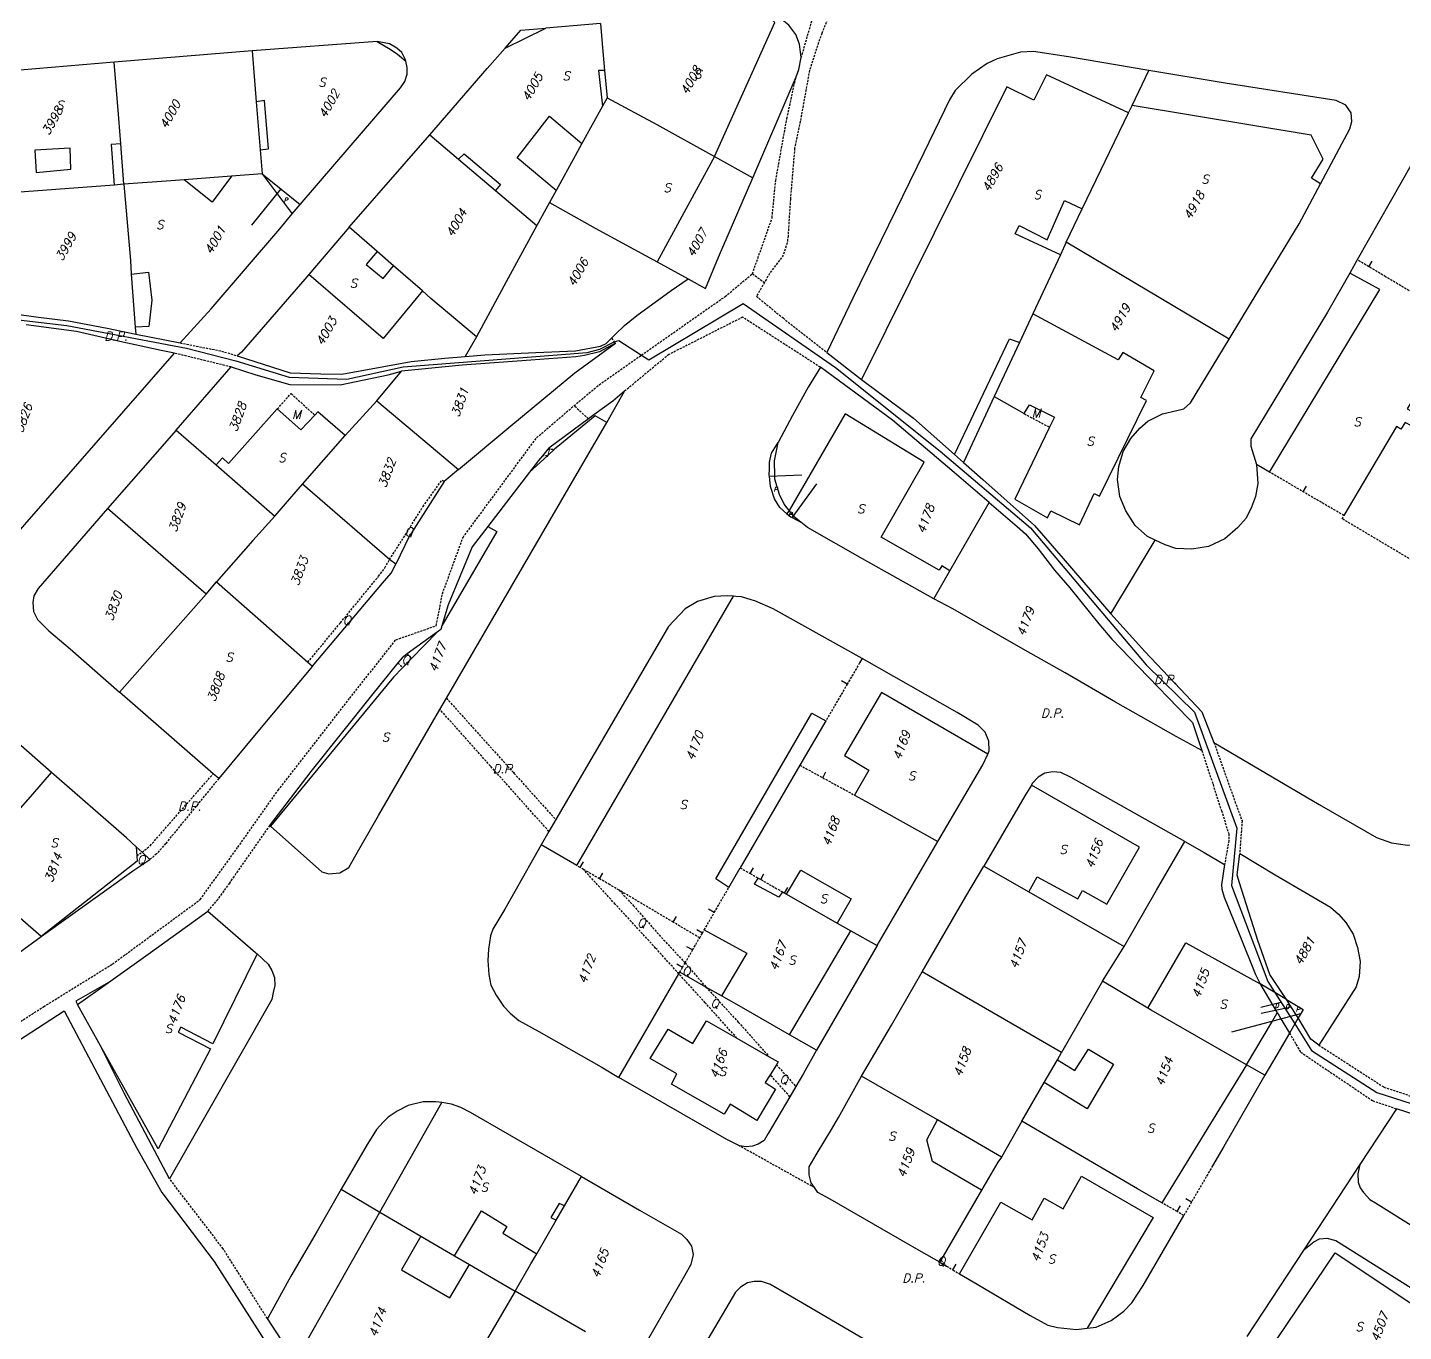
# Model space of a CAD drawing. Extents: x -334462 to -332769, y -29481 to -26664.
# Drawn here: x -333769.2 to -333611.1, y -29096.4 to -28946.4 of the extents above; entities that cross this region are included whole.
import ezdxf
from ezdxf.enums import TextEntityAlignment as Align

# ---------------------------------------------------------------- set-up
doc = ezdxf.new("R2010")
doc.units = 0
doc.header["$MEASUREMENT"] = 0
doc.linetypes.add('HIDDEN', pattern=[0.375, 0.25, -0.125])
for name, color, linetype in [('17', 7, 'CONTINUOUS'), ('18', 7, 'CONTINUOUS'), ('DP$DIVIDING$LINE', 7, 'CONTINUOUS'), ('EASEMENT$BOUNDA$', 7, 'CONTINUOUS'), ('ENC$$ST$$A$$TEXT', 7, 'CONTINUOUS'), ('ENCRO$$AREA$TEXT', 7, 'CONTINUOUS'), ('ENCROACHED$WALL', 7, 'CONTINUOUS'), ('MAP$SHEET$BOUND$', 7, 'CONTINUOUS'), ('PARCEL$BOUNDARY', 7, 'CONTINUOUS'), ('PARCEL$NUMBER', 7, 'CONTINUOUS'), ('STRUC$$FOOTPRINT', 7, 'CONTINUOUS')]:
    doc.layers.add(name, color=color, linetype=linetype)
doc.styles.add('ITALICT', font='ITALICT', dxfattribs={"height": 0.2})

msp = doc.modelspace()

# ---------------------------------------------------------------- linework, layer by layer
at = {"layer": '17', "color": 1, "linetype": 'Continuous'}
msp.add_line((-333677.79, -29032.69), (-333677.43, -29032.03), dxfattribs=at)
at = {"layer": '18', "color": 1, "linetype": 'Continuous'}
for p, q in [((-333615.04, -28973.93), (-333614.66, -28973.29)), ((-333686.12, -29043.71), (-333685.75, -29043.06)), ((-333684.91, -29044.4), (-333684.54, -29043.75)), ((-333682.18, -29045.96), (-333681.81, -29045.3)), ((-333692.74, -29052.5), (-333693.39, -29052.13)), ((-333693.9, -29054.51), (-333694.55, -29054.14)), ((-333637.07, -29082.58), (-333636.69, -29081.93)), ((-333635.42, -29081.5), (-333636.07, -29081.13)), ((-333662.83, -29089.29), (-333662.45, -29088.64))]:
    msp.add_line(p, q, dxfattribs=at)
at = {"layer": '18', "color": 2, "linetype": 'Continuous'}
for p, q in [((-333622.59, -28999.81), (-333622.21, -28999.16)), ((-333674.97, -29021.92), (-333675.62, -29021.54)), ((-333705.68, -29043.01), (-333705.3, -29042.36)), ((-333703.43, -29044.32), (-333703.05, -29043.67)), ((-333694.97, -29049.3), (-333694.59, -29048.66)), ((-333690.25, -29048.19), (-333690.9, -29047.82)), ((-333691.61, -29050.55), (-333692.26, -29050.17))]:
    msp.add_line(p, q, dxfattribs=at)
at = {"layer": 'DP$DIVIDING$LINE', "color": 2, "linetype": 'HIDDEN'}
for p, q in [((-333685.88, -28974.74), (-333684.49, -28975.75)), ((-333702.08, -28982.16), (-333701.76, -28982.57)), ((-333701.76, -28982.57), (-333701.62, -28982.73)), ((-333745.78, -28985.46), (-333752.28, -28983.88)), ((-333704.71, -28991.43), (-333706.39, -28989.92)), ((-333721.03, -29023.55), (-333708.47, -29037.51))]:
    msp.add_line(p, q, dxfattribs=at)
at = {"layer": 'DP$DIVIDING$LINE', "color": 30, "linetype": 'HIDDEN'}
msp.add_line((-333678.74, -29079.82), (-333687.35, -29075.03), dxfattribs=at)
at = {"layer": 'DP$DIVIDING$LINE', "color": 2, "linetype": 'HIDDEN'}
for points in [[(-333671.67, -28932.84), (-333672.55, -28936.17), (-333676.66, -28944.13), (-333677.91, -28947.1), (-333679.31, -28951.35), (-333680.37, -28957.21), (-333681.02, -28960.31), (-333681.51, -28966.19), (-333681.78, -28970.4), (-333681.87, -28971.19), (-333682.32, -28972.6), (-333683.9, -28974.71), (-333684.49, -28975.75)], [(-333680.26, -28949.88), (-333679.1, -28945.89), (-333678.05, -28939.95), (-333678.76, -28936.22)], [(-333685.88, -28974.74), (-333684.13, -28969.83), (-333683.61, -28968.3), (-333683.19, -28964.02), (-333681.91, -28956.89), (-333680.86, -28952.09)], [(-333698.63, -28984.1), (-333689.02, -28977.37), (-333685.88, -28974.74)], [(-333684.49, -28975.75), (-333685.41, -28977.33), (-333682.35, -28979.83), (-333677.32, -28983.8)], [(-333678.06, -28985.5), (-333687, -28979.74), (-333695.47, -28984.03), (-333700.56, -28988.25)], [(-333751.63, -28982.7), (-333746.89, -28983.63), (-333745.09, -28984.19)], [(-333706.39, -28989.92), (-333703.49, -28987.51), (-333698.74, -28984.18), (-333698.63, -28984.1)], [(-333858.1, -29138.85), (-333850.14, -29132.88), (-333842.95, -29121.5), (-333839.68, -29116.38), (-333831.86, -29106.17), (-333822.81, -29098.81), (-333808.76, -29087.61), (-333798.03, -29081.15), (-333787.67, -29072.52), (-333783.33, -29069.29), (-333774.4, -29063.54), (-333767.31, -29059.01), (-333759.41, -29054.11), (-333749.33, -29046.7), (-333745, -29040.67), (-333740.39, -29034.14), (-333732.14, -29023.55), (-333726.84, -29016.83), (-333722.21, -29015.21), (-333721.49, -29011.53), (-333719.13, -29005.06), (-333710.67, -28993.6), (-333706.39, -28989.92)], [(-333709.26, -29038.86), (-333715.98, -29031.35), (-333721.78, -29024.84)], [(-333634.24, -29029.55), (-333632.94, -29033.45), (-333631.98, -29036.46), (-333631.13, -29039.12), (-333631.12, -29039.93), (-333631.61, -29042.68)], [(-333632.83, -29028.63), (-333630.68, -29034.7), (-333629.6, -29037.65), (-333629.87, -29041.4)], [(-333756.01, -29041.25), (-333755.09, -29040.52), (-333747.83, -29032.23)], [(-333747.2, -29032.78), (-333753.3, -29040.26), (-333754.34, -29041.45), (-333755.11, -29042.08)], [(-333741.35, -29038.18), (-333745.98, -29044.8), (-333747.32, -29046.68), (-333748.47, -29048.02)], [(-333624.16, -29062.05), (-333622.88, -29064.24), (-333614.6, -29069.82), (-333611.84, -29070.77)], [(-333620.78, -29063.43), (-333613.31, -29068.26), (-333610.17, -29069.31)], [(-333741.61, -29094.88), (-333746.68, -29086.87), (-333752.85, -29078.81)]]:
    msp.add_lwpolyline(points, dxfattribs=at)
at = {"layer": 'EASEMENT$BOUNDA$', "color": 3, "linetype": 'HIDDEN'}
for p, q in [((-333654.65, -28990.83), (-333651.72, -28992.39)), ((-333709.38, -28994.93), (-333708.57, -28994.89)), ((-333709.41, -28995.67), (-333709.99, -28995.67)), ((-333725.54, -29018.46), (-333725.03, -29018.99)), ((-333726.61, -29019.48), (-333726.08, -29020.06)), ((-333756.61, -29041.68), (-333756.01, -29041.25)), ((-333693.6, -29053.99), (-333691.21, -29056.76)), ((-333683.11, -29065.69), (-333680.87, -29068.2)), ((-333681.56, -29069.37), (-333683.83, -29066.85)), ((-333664.21, -29088.15), (-333663.56, -29088.86))]:
    msp.add_line(p, q, dxfattribs=at)
for points in [[(-333740.47, -28990.29), (-333738.89, -28988.52), (-333736.16, -28990.99)], [(-333727.59, -29007.61), (-333726.16, -29005.42), (-333723.72, -29001.5), (-333721.54, -28998.46), (-333721.28, -28998.64)], [(-333736.96, -29019.42), (-333733.21, -29014.87), (-333728.83, -29009.53), (-333728.1, -29008.56), (-333727.59, -29007.61)], [(-333694.32, -29055.25), (-333696.99, -29052.28), (-333701.64, -29047.22), (-333705.27, -29043.25)], [(-333701.19, -29045.63), (-333699.56, -29047.38), (-333696.59, -29050.77), (-333693.6, -29053.99)], [(-333687.66, -29062.63), (-333691.29, -29058.57), (-333694.32, -29055.25)], [(-333691.21, -29056.76), (-333687.5, -29060.78), (-333683.94, -29064.77)]]:
    msp.add_lwpolyline(points, dxfattribs=at)
at = {"layer": 'ENC$$ST$$A$$TEXT', "color": 1, "linetype": 'Continuous'}
for p, q in [((-333740.07, -28964.99), (-333743.44, -28969.14)), ((-333681.32, -29002.79), (-333678.48, -28998.9)), ((-333625.15, -29058.54), (-333627.45, -29059.13)), ((-333630.79, -29061.92), (-333622.85, -29059.81)), ((-333623.94, -29059.07), (-333627.4, -29059.79))]:
    msp.add_line(p, q, dxfattribs=at)
at = {"layer": 'ENCRO$$AREA$TEXT', "color": 5, "linetype": 'Continuous'}
msp.add_line((-333683.93, -28998.02), (-333680.19, -28997.86), dxfattribs=at)
at = {"layer": 'ENCROACHED$WALL', "color": 5, "linetype": 'Continuous'}
msp.add_lwpolyline([(-333681.92, -29002.35), (-333682.71, -29001.62), (-333683.33, -29000.62), (-333683.81, -28999.2), (-333683.92, -28998.02), (-333683.93, -28997.95), (-333683.91, -28997.15), (-333683.9, -28996.42), (-333683.66, -28995.39), (-333682.92, -28994.16)], dxfattribs=at)
at = {"layer": 'MAP$SHEET$BOUND$', "color": 6, "linetype": 'Continuous'}
msp.add_line((-333625.85, -29057.38), (-333623.55, -29061), dxfattribs=at)
for points in [[(-333825.79, -28965.81), (-333814.65, -28973.98), (-333811.59, -28974.73), (-333808.79, -28975.22), (-333792.46, -28976.42), (-333782.09, -28977.99), (-333774.82, -28979.51), (-333764.67, -28980.71), (-333750.91, -28983.3), (-333745.25, -28984.74), (-333739.09, -28986.65), (-333732.47, -28986.88), (-333726, -28985.46), (-333704.86, -28983.81), (-333703.4, -28983.42), (-333701.76, -28982.57)], [(-333698.63, -28984.1), (-333697.77, -28984.66), (-333686.94, -28978.16), (-333676.34, -28985.54), (-333664.28, -28995.14), (-333653.93, -29003.94), (-333640.64, -29019.71), (-333635.05, -29025.15), (-333630.19, -29038.48), (-333630.82, -29045.1), (-333626.64, -29056.14), (-333625.85, -29057.38)], [(-333701.76, -28982.57), (-333701.24, -28982.4), (-333698.63, -28984.1)], [(-333623.55, -29061), (-333621.61, -29064.05), (-333614.1, -29068.88), (-333605.04, -29071.81), (-333581.09, -29077.12), (-333575.1, -29077.6)]]:
    msp.add_lwpolyline(points, dxfattribs=at)
at = {"layer": 'PARCEL$BOUNDARY', "color": 7, "linetype": 'Continuous'}
for p, q in [((-333703.32, -28945.98), (-333709.6, -28946.51)), ((-333743.34, -28949.11), (-333759.22, -28950.42)), ((-333729.01, -28948.03), (-333743.34, -28949.11)), ((-333743.34, -28949.11), (-333742.9, -28954.99)), ((-333759.22, -28950.42), (-333771.82, -28951.47)), ((-333702.86, -28951.38), (-333702.57, -28954.52)), ((-333642.24, -28955.39), (-333640.3, -28951.36)), ((-333742.9, -28954.99), (-333742.45, -28960.51)), ((-333703.09, -28955.46), (-333705.48, -28959.77)), ((-333702.57, -28954.52), (-333703.09, -28955.46)), ((-333642.66, -28956.26), (-333642.24, -28955.39)), ((-333647.96, -28967.29), (-333642.66, -28956.26)), ((-333732.21, -28969.37), (-333722.96, -28958.76)), ((-333722.96, -28958.76), (-333719.65, -28961.58)), ((-333758.09, -28964.46), (-333758.47, -28959.82)), ((-333742.45, -28960.51), (-333742.22, -28963.25)), ((-333690.22, -28961.28), (-333685.83, -28963.72)), ((-333745.74, -28963.52), (-333751.17, -28963.93)), ((-333742.22, -28963.25), (-333745.74, -28963.52)), ((-333742.22, -28963.25), (-333738.75, -28967.86)), ((-333759.23, -28964.54), (-333774.27, -28965.68)), ((-333758.09, -28964.46), (-333759.23, -28964.54)), ((-333715.4, -28965.18), (-333710.66, -28969.2)), ((-333708.43, -28965.16), (-333709.19, -28966.56)), ((-333738.75, -28967.86), (-333737.84, -28966.8)), ((-333709.19, -28966.56), (-333710.66, -28969.2)), ((-333649.8, -28971.13), (-333647.96, -28967.29)), ((-333732.21, -28969.37), (-333736.84, -28974.83)), ((-333649.8, -28971.13), (-333650.47, -28972.57)), ((-333631.1, -28982.27), (-333649.8, -28971.13)), ((-333727.11, -28973.83), (-333729.01, -28972.18)), ((-333650.47, -28972.57), (-333653.65, -28979.35)), ((-333616.36, -28973.15), (-333617.23, -28974.66)), ((-333757.25, -28974.79), (-333756.8, -28980.9)), ((-333723.8, -28976.72), (-333727.11, -28973.83)), ((-333696.82, -28973.39), (-333693.26, -28975.32)), ((-333653.65, -28979.35), (-333655.17, -28982.63)), ((-333756.8, -28980.9), (-333756.74, -28981.7)), ((-333756.74, -28981.7), (-333751.63, -28982.7)), ((-333717.59, -28981.98), (-333718.89, -28984.27)), ((-333655.17, -28982.63), (-333658.09, -28988.87)), ((-333677.32, -28983.8), (-333673.35, -28986.89)), ((-333752.11, -28992.71), (-333745.78, -28985.46)), ((-333729.05, -28989.36), (-333726.21, -28985.94)), ((-333702.61, -28991.85), (-333700.56, -28988.25)), ((-333658.09, -28988.87), (-333661.63, -28996.44)), ((-333732.66, -28993.36), (-333729.05, -28989.36)), ((-333729.05, -28989.36), (-333719.64, -28997.27)), ((-333721.03, -29023.55), (-333702.61, -28991.85)), ((-333752.11, -28992.71), (-333760, -29001.72)), ((-333752.11, -28992.71), (-333747.51, -28996.73)), ((-333737.59, -28998.95), (-333732.66, -28993.36)), ((-333709.38, -28994.93), (-333709.99, -28995.67)), ((-333747.51, -28996.73), (-333740.77, -29002.61)), ((-333662.66, -28995.52), (-333661.63, -28996.44)), ((-333626.44, -28997.55), (-333627.95, -28996.67)), ((-333719.64, -28997.27), (-333721.28, -28998.64)), ((-333711.48, -28997.57), (-333716.28, -29003.81)), ((-333740.77, -29002.61), (-333737.59, -28998.95)), ((-333727.59, -29007.61), (-333737.59, -28998.95)), ((-333663.18, -29008.9), (-333658.68, -29001.06)), ((-333748.65, -29011.58), (-333760, -29001.72)), ((-333644.69, -29013.86), (-333639.57, -29005.39)), ((-333726.86, -29008.15), (-333727.59, -29007.61)), ((-333665.04, -29012.14), (-333663.18, -29008.9)), ((-333748.65, -29011.58), (-333747.46, -29010.18)), ((-333747.46, -29010.18), (-333736.96, -29019.42)), ((-333758.62, -29022.86), (-333748.65, -29011.58)), ((-333673.27, -29019), (-333673.55, -29019.49)), ((-333736.96, -29019.42), (-333736.44, -29019.88)), ((-333747.83, -29032.23), (-333758.62, -29022.86)), ((-333721.78, -29024.84), (-333721.03, -29023.55)), ((-333677.44, -29026.15), (-333680.42, -29031.25)), ((-333680.42, -29031.25), (-333687.27, -29043.06)), ((-333747.2, -29032.78), (-333747.83, -29032.23)), ((-333708.47, -29037.51), (-333709.26, -29038.86)), ((-333741.35, -29038.18), (-333741.24, -29038.28)), ((-333709.26, -29038.86), (-333710.16, -29040.41)), ((-333756.01, -29041.25), (-333756.69, -29040.63)), ((-333706.04, -29042.8), (-333710.16, -29040.41)), ((-333671.55, -29052), (-333664.56, -29040.02)), ((-333755.11, -29042.08), (-333756.01, -29041.25)), ((-333688.57, -29045.3), (-333687.27, -29043.06)), ((-333659.27, -29042.87), (-333654.1, -29045.82)), ((-333654.1, -29045.82), (-333643.16, -29052.08)), ((-333767.59, -29050.96), (-333772.12, -29047.01)), ((-333681.95, -29046.08), (-333676.13, -29049.4)), ((-333676.13, -29049.4), (-333674.56, -29050.28)), ((-333674.56, -29050.28), (-333671.55, -29052)), ((-333671.55, -29052), (-333678.49, -29064.01)), ((-333645.63, -29056.09), (-333643.16, -29052.08)), ((-333701.22, -29067.16), (-333694.32, -29055.25)), ((-333691.21, -29056.76), (-333694.21, -29055.06)), ((-333650.34, -29064.3), (-333666.38, -29055.03)), ((-333689.44, -29057.77), (-333691.21, -29056.76)), ((-333645.63, -29056.09), (-333650.34, -29064.3)), ((-333640.42, -29059.18), (-333645.63, -29056.09)), ((-333760.8, -29063.51), (-333763.45, -29058.77)), ((-333678.49, -29064.01), (-333681.59, -29062.24)), ((-333650.81, -29065.12), (-333650.34, -29064.3)), ((-333652.34, -29067.75), (-333650.81, -29065.12)), ((-333626.99, -29066.91), (-333629.09, -29065.71)), ((-333664.62, -29072.04), (-333673.32, -29067)), ((-333654.92, -29072.2), (-333652.34, -29067.75)), ((-333680.87, -29068.2), (-333681.56, -29069.37)), ((-333611.84, -29070.77), (-333616.08, -29077.17)), ((-333605.32, -29072.89), (-333611.84, -29070.77)), ((-333657.26, -29076.33), (-333664.62, -29072.04)), ((-333654.92, -29072.2), (-333657.26, -29076.33)), ((-333616.08, -29077.17), (-333622.52, -29086.96)), ((-333707.48, -29081.92), (-333705.52, -29078.53)), ((-333733.14, -29080.01), (-333728.67, -29082.65)), ((-333659.53, -29080.11), (-333664.21, -29088.15)), ((-333708.44, -29083.58), (-333707.48, -29081.92)), ((-333710.65, -29087.42), (-333708.44, -29083.58)), ((-333723.97, -29085.41), (-333720.09, -29087.67)), ((-333622.52, -29086.96), (-333629.06, -29096.96)), ((-333720.09, -29087.67), (-333718.37, -29088.67)), ((-333664.21, -29088.15), (-333664.35, -29088.39)), ((-333664.35, -29088.39), (-333663.56, -29088.86)), ((-333718.37, -29088.67), (-333713.12, -29091.73)), ((-333713.12, -29091.73), (-333718.94, -29101.62)), ((-333705.07, -29096.42), (-333713.12, -29091.73))]:
    msp.add_line(p, q, dxfattribs=at)
at = {"layer": 'PARCEL$BOUNDARY', "color": 2, "linetype": 'HIDDEN'}
for p, q in [((-333613.1, -28975.09), (-333616.36, -28973.15)), ((-333604.61, -28980.16), (-333613.1, -28975.09)), ((-333617.9, -29002.55), (-333626.44, -28997.55))]:
    msp.add_line(p, q, dxfattribs=at)
at = {"layer": 'PARCEL$BOUNDARY', "color": 7, "linetype": 'Continuous'}
for points in [[(-333680.26, -28949.88), (-333680.46, -28948.34), (-333680.88, -28947.25), (-333681.67, -28946.17), (-333682.63, -28945.41), (-333684.02, -28944.74), (-333684.54, -28944.67)], [(-333703.32, -28945.98), (-333703.14, -28948.3), (-333702.86, -28951.38)], [(-333714.29, -28948.8), (-333712.49, -28946.75), (-333709.6, -28946.51)], [(-333725.71, -28950.31), (-333725.76, -28950.07), (-333726.16, -28949.32), (-333726.73, -28948.79), (-333727.57, -28948.3), (-333729.01, -28948.03)], [(-333722.96, -28958.76), (-333716.35, -28951.13), (-333714.29, -28948.8)], [(-333640.3, -28951.36), (-333649.55, -28949.82), (-333653.56, -28949.19), (-333655.06, -28949.26), (-333657.75, -28950.04), (-333658.91, -28950.56), (-333660.67, -28951.8), (-333662.58, -28953.68), (-333663.23, -28954.74), (-333666.18, -28960.83), (-333674.32, -28977.55), (-333677.32, -28983.8)], [(-333758.47, -28959.82), (-333758.7, -28956.89), (-333759.22, -28950.42)], [(-333737.84, -28966.8), (-333733.84, -28962.13), (-333726.32, -28953.37), (-333725.82, -28952.64), (-333725.55, -28951.8), (-333725.54, -28951.04), (-333725.71, -28950.31)], [(-333680.86, -28952.09), (-333680.52, -28951.25), (-333680.26, -28949.88)], [(-333685.83, -28963.72), (-333681.2, -28952.92), (-333680.86, -28952.09)], [(-333620.59, -28964.41), (-333617.21, -28958.08), (-333616.97, -28957.23), (-333617.07, -28956.24), (-333617.69, -28955.35), (-333618.78, -28954.84), (-333631.55, -28952.84), (-333640.3, -28951.36)], [(-333702.57, -28954.52), (-333696.85, -28957.58), (-333690.22, -28961.28)], [(-333571.55, -28966.83), (-333572.67, -28966.09), (-333578.32, -28963.85), (-333584.12, -28961.7), (-333592.49, -28959.06), (-333595.15, -28958.44), (-333604.12, -28957.21), (-333605.76, -28957.56), (-333607.23, -28958.31), (-333608.42, -28959.23), (-333610.04, -28962.01), (-333616.36, -28973.15)], [(-333705.48, -28959.77), (-333706.25, -28961.17), (-333708.43, -28965.16)], [(-333719.65, -28961.58), (-333718.9, -28962.22), (-333715.4, -28965.18)], [(-333693.26, -28975.32), (-333691.26, -28976.44), (-333689.78, -28972.83), (-333685.83, -28963.72)], [(-333751.17, -28963.93), (-333752.17, -28964.01), (-333758.09, -28964.46)], [(-333758.09, -28964.46), (-333757.36, -28973.23), (-333757.25, -28974.79)], [(-333631.1, -28982.27), (-333628.65, -28978.21), (-333623.04, -28969.01), (-333620.59, -28964.41)], [(-333709.19, -28966.56), (-333703.96, -28969.52), (-333696.82, -28973.39)], [(-333751.63, -28982.7), (-333748.07, -28978.78), (-333740.18, -28969.58), (-333738.75, -28967.86)], [(-333729.01, -28972.18), (-333729.61, -28971.66), (-333732.21, -28969.37)], [(-333710.66, -28969.2), (-333714.18, -28975.66), (-333717.59, -28981.98)], [(-333617.23, -28974.66), (-333619.78, -28979.17), (-333628.6, -28993.73), (-333628.6, -28994.58), (-333627.95, -28996.67)], [(-333736.84, -28974.83), (-333737.29, -28975.37), (-333744.6, -28983.77), (-333745.09, -28984.19)], [(-333702.08, -28982.16), (-333701.64, -28981.73), (-333700.58, -28980.68), (-333699.17, -28979.56), (-333695.19, -28976.68), (-333693.26, -28975.32)], [(-333717.59, -28981.98), (-333722.82, -28977.58), (-333723.8, -28976.72)], [(-333773.23, -28979.02), (-333767.93, -28979.75), (-333764.46, -28980.17), (-333760.04, -28981.01), (-333756.74, -28981.7)], [(-333752.28, -28983.88), (-333753.82, -28983.58), (-333758.57, -28982.55), (-333763.55, -28981.4), (-333765.58, -28981.13), (-333769.34, -28980.63)], [(-333718.89, -28984.27), (-333716.62, -28984.07), (-333710.75, -28983.78), (-333706.2, -28983.59), (-333703.32, -28983.07), (-333702.68, -28982.75), (-333702.08, -28982.16)], [(-333639.57, -29005.39), (-333640.46, -29004.95), (-333641.89, -29003.69), (-333642.95, -29002.01), (-333643.63, -29000.34), (-333643.9, -28998.39), (-333643.75, -28996.91), (-333643.27, -28995.2), (-333642.39, -28993.7), (-333641.36, -28992.5), (-333640.42, -28991.7), (-333638.75, -28990.85), (-333637.08, -28990.47), (-333636.3, -28990.26), (-333635.51, -28989.58), (-333631.1, -28982.27)], [(-333785.66, -28999.24), (-333777.7, -29006.23), (-333776.41, -29007.33), (-333775.86, -29007.61), (-333775.21, -29007.83), (-333774.36, -29007.81), (-333773.69, -29007.71), (-333773.03, -29007.37), (-333772.45, -29006.91), (-333752.28, -28983.88)], [(-333745.09, -28984.19), (-333739, -28986.12), (-333735.45, -28986.24), (-333733.05, -28986.28), (-333728.22, -28985.41), (-333725.1, -28984.84), (-333721.23, -28984.46), (-333718.89, -28984.27)], [(-333701.62, -28982.73), (-333703.44, -28983.73), (-333705.18, -28984.13), (-333706.18, -28984.28), (-333711.32, -28984.69), (-333719.22, -28985.25), (-333726.21, -28985.94)], [(-333719.64, -28997.27), (-333713.62, -28992.22), (-333706.26, -28986.15), (-333701.62, -28982.73)], [(-333745.78, -28985.46), (-333742.94, -28986.35), (-333739.02, -28987.47), (-333733.26, -28987.52), (-333732.34, -28987.31), (-333727.74, -28986.35), (-333726.21, -28985.94)], [(-333678.06, -28985.5), (-333679.46, -28987.77), (-333681.28, -28991.03), (-333682.92, -28994.16)], [(-333658.68, -29001.06), (-333662.7, -28997.6), (-333669.76, -28991.59), (-333676.58, -28986.55), (-333678.06, -28985.5)], [(-333673.35, -28986.89), (-333673.02, -28987.14), (-333667.34, -28991.36), (-333662.66, -28995.52)], [(-333700.56, -28988.25), (-333701.93, -28989.38), (-333704.11, -28990.98), (-333704.71, -28991.43)], [(-333704.71, -28991.43), (-333709.26, -28994.78), (-333709.38, -28994.93)], [(-333681.64, -29001.96), (-333682.21, -29001.24), (-333682.76, -29000.14), (-333683.29, -28998.35), (-333683.3, -28997.99), (-333683.33, -28996.24), (-333682.92, -28994.16)], [(-333709.99, -28995.67), (-333710.45, -28996.23), (-333711.48, -28997.57)], [(-333661.63, -28996.44), (-333659.41, -28998.41), (-333653.44, -29003.7), (-333650.16, -29007.49), (-333644.69, -29013.86)], [(-333627.95, -28996.67), (-333627.77, -28998.87), (-333628.04, -29000.37), (-333628.52, -29001.6), (-333629.13, -29002.83), (-333630.09, -29003.92), (-333631.57, -29005.24), (-333633.45, -29006.09), (-333635.39, -29006.4), (-333637.23, -29006.33), (-333638.43, -29005.92), (-333639.57, -29005.39)], [(-333632.83, -29028.63), (-333620.75, -29035.77), (-333614.15, -29039.57), (-333612.41, -29040.19), (-333610.57, -29040.46), (-333608.63, -29040.26), (-333607.08, -29039.86), (-333605.57, -29039.11), (-333604.28, -29038.16), (-333603.29, -29037.17), (-333600.61, -29032.95), (-333595.82, -29025.59), (-333589.37, -29015.35), (-333582.24, -29004.32), (-333577.16, -28996.29)], [(-333721.28, -28998.64), (-333725.31, -29004.94), (-333726.86, -29008.15)], [(-333658.68, -29001.06), (-333655.43, -29003.82), (-333654.48, -29004.66), (-333653.04, -29006.37), (-333651.16, -29008.81), (-333649.41, -29010.87), (-333646.06, -29015), (-333644.57, -29016.75), (-333641.51, -29019.94), (-333635.78, -29025.85), (-333635.29, -29026.33), (-333634.24, -29029.55)], [(-333760, -29001.72), (-333767.97, -29010.92), (-333768.45, -29011.76), (-333768.55, -29012.55), (-333768.48, -29013.56), (-333768.04, -29014.5), (-333766.71, -29015.79), (-333764.27, -29017.87), (-333758.62, -29022.86)], [(-333740.77, -29002.61), (-333743.3, -29005.43), (-333747.46, -29010.18)], [(-333680.31, -29003.3), (-333681.08, -29002.68), (-333681.16, -29002.57), (-333681.64, -29001.96)], [(-333716.28, -29003.81), (-333718.08, -29006.14), (-333720.82, -29012.81), (-333721.55, -29015.23)], [(-333665.04, -29012.14), (-333673.22, -29007.52), (-333679.55, -29003.92), (-333680.31, -29003.3)], [(-333736.44, -29019.88), (-333728.37, -29010.32), (-333727.39, -29009.16), (-333726.86, -29008.15)], [(-333688.05, -29011.81), (-333688.72, -29011.76), (-333690.27, -29011.87), (-333692.17, -29012.42), (-333693.6, -29013.27), (-333695.52, -29015.29), (-333708.47, -29037.51)], [(-333673.27, -29019), (-333683.48, -29013.28), (-333685.59, -29012.37), (-333685.74, -29012.33), (-333686, -29012.25), (-333687.13, -29011.89), (-333687.79, -29011.84), (-333688.05, -29011.81)], [(-333634.24, -29029.55), (-333637.17, -29027.97), (-333644.13, -29024.01), (-333649.93, -29020.65), (-333654.48, -29018.08), (-333662.84, -29013.29), (-333665.04, -29012.14)], [(-333644.69, -29013.86), (-333640.78, -29018.18), (-333636.69, -29022.52), (-333634.21, -29025.1), (-333632.83, -29028.63)], [(-333721.55, -29015.23), (-333721.68, -29015.65), (-333722.1, -29015.97)], [(-333722.1, -29015.97), (-333722.62, -29016.34), (-333725.54, -29018.46)], [(-333725.54, -29018.46), (-333726.14, -29018.9), (-333726.61, -29019.48)], [(-333658.81, -29029.97), (-333658.65, -29029.6), (-333658.69, -29028.5), (-333659.14, -29027.44), (-333659.53, -29027.05), (-333659.91, -29026.65), (-333662.36, -29025.21), (-333673.27, -29019)], [(-333736.44, -29019.88), (-333742.72, -29027.37), (-333747.2, -29032.78)], [(-333726.61, -29019.48), (-333729.63, -29023.23), (-333736.6, -29031.96), (-333741.35, -29038.18)], [(-333766.43, -29032.1), (-333774.48, -29025.04), (-333775.6, -29024.09), (-333776.44, -29023.6), (-333777.65, -29023.53), (-333778.66, -29023.72), (-333780.15, -29024.97), (-333784.72, -29030.19)], [(-333741.24, -29038.28), (-333735.36, -29043.51), (-333734.54, -29043.75), (-333733.29, -29043.63), (-333732.24, -29043.01), (-333731.42, -29041.51), (-333728.86, -29037.04), (-333721.78, -29024.84)], [(-333664.56, -29040.02), (-333659.39, -29031.22), (-333658.81, -29029.97)], [(-333773.34, -29039.98), (-333768.57, -29034.57), (-333766.43, -29032.1)], [(-333756.69, -29040.63), (-333757.8, -29039.6), (-333766.43, -29032.1)], [(-333636.16, -29040.04), (-333649.23, -29032.66), (-333650.44, -29032.09), (-333651.35, -29032.03), (-333652.27, -29032.16), (-333653.03, -29032.61), (-333653.71, -29033.37), (-333653.81, -29033.55)], [(-333674.15, -29034.68), (-333672.87, -29035.38), (-333664.56, -29040.02)], [(-333653.81, -29033.55), (-333654.55, -29034.77), (-333659.27, -29042.87)], [(-333710.16, -29040.41), (-333713.18, -29045.76), (-333714.33, -29047.79), (-333715.72, -29050.09), (-333715.96, -29050.89), (-333716.19, -29052.41), (-333716.28, -29053.7), (-333716.17, -29055.32), (-333715.92, -29056.54), (-333715.32, -29057.69), (-333714.47, -29058.95), (-333713.7, -29059.75), (-333712.72, -29060.62), (-333710.4, -29061.86), (-333703.26, -29065.95), (-333701.22, -29067.16)], [(-333643.16, -29052.08), (-333639.42, -29045.61), (-333636.16, -29040.04)], [(-333636.16, -29040.04), (-333633.94, -29041.29), (-333631.61, -29042.68)], [(-333767.59, -29050.96), (-333756.97, -29043.34), (-333755.11, -29042.08)], [(-333631.61, -29042.68), (-333631.95, -29045.02), (-333631.93, -29045.51), (-333631.64, -29046.41), (-333629.84, -29050.83), (-333628.06, -29055.3), (-333627.52, -29056.39)], [(-333624.5, -29058.18), (-333626.41, -29055.3), (-333627.8, -29051.42), (-333629.89, -29044.78), (-333630.16, -29043.89), (-333629.87, -29041.4)], [(-333629.87, -29041.4), (-333625.8, -29043.86), (-333619.44, -29047.58), (-333618.5, -29048.38), (-333617.66, -29049.32), (-333616.85, -29050.68), (-333616.34, -29052.23), (-333616.03, -29053.83), (-333616.16, -29055.54), (-333616.48, -29056.74), (-333620.78, -29063.43)], [(-333666.38, -29055.03), (-333661.33, -29046.36), (-333659.27, -29042.87)], [(-333759.88, -29056.22), (-333755.03, -29052.77), (-333748.47, -29048.02)], [(-333748.47, -29048.02), (-333742.99, -29052.78), (-333742.8, -29052.95)], [(-333778.21, -29058.73), (-333775.18, -29056.46), (-333767.59, -29050.96)], [(-333742.8, -29052.95), (-333741.51, -29054.13), (-333741.1, -29054.85), (-333740.78, -29055.66), (-333740.74, -29056.58), (-333740.93, -29057.39), (-333741.11, -29058.21), (-333752.85, -29078.81)], [(-333694.32, -29055.25), (-333694.21, -29055.06), (-333694.21, -29055.06)], [(-333673.32, -29067), (-333669.87, -29061.13), (-333666.38, -29055.03)], [(-333759.88, -29056.22), (-333763.62, -29058.37), (-333763.45, -29058.77)], [(-333627.52, -29056.39), (-333627.43, -29056.56), (-333625.55, -29059.72)], [(-333681.59, -29062.24), (-333686.86, -29059.24), (-333689.44, -29057.77)], [(-333623.14, -29060.31), (-333623.37, -29059.95), (-333624.5, -29058.18)], [(-333772.55, -29064.4), (-333764.96, -29059.51), (-333756.6, -29075.27), (-333753.75, -29080.38), (-333747.74, -29088.31), (-333742.51, -29096.5), (-333738.67, -29102.57), (-333736.83, -29108.16), (-333729.35, -29117.08), (-333722.25, -29125.55), (-333715.58, -29133.52), (-333712.18, -29138.32)], [(-333629.09, -29065.71), (-333640.05, -29059.4), (-333640.42, -29059.18)], [(-333625.55, -29059.72), (-333625.39, -29059.98), (-333625.13, -29060.42), (-333624.16, -29062.05)], [(-333620.78, -29063.43), (-333621.68, -29062.76), (-333623.14, -29060.31)], [(-333624.16, -29062.05), (-333625.61, -29064.55), (-333626.99, -29066.91)], [(-333752.85, -29078.81), (-333758.08, -29068.98), (-333760.8, -29063.51)], [(-333678.49, -29064.01), (-333680, -29066.72), (-333680.87, -29068.2)], [(-333687.35, -29075.03), (-333688.8, -29074.3), (-333697.56, -29069.26), (-333701.22, -29067.16)], [(-333678.74, -29079.82), (-333679.11, -29079.27), (-333679.36, -29078.36), (-333679.36, -29077.43), (-333678.54, -29076.04), (-333677.44, -29074.22), (-333676.78, -29073.13), (-333675.96, -29071.76), (-333673.32, -29067)], [(-333626.99, -29066.91), (-333631.71, -29075.1), (-333632.98, -29077.3)], [(-333681.56, -29069.37), (-333684.05, -29073.61), (-333684.51, -29074.41), (-333685.22, -29074.81), (-333685.87, -29075.07), (-333686.58, -29075.12), (-333687.35, -29075.03)], [(-333721.58, -29070.05), (-333722.26, -29069.94), (-333723.72, -29069.95), (-333725.42, -29070.39), (-333726.71, -29071.03), (-333727.72, -29071.74), (-333728.3, -29072.31), (-333728.68, -29072.73), (-333729.07, -29073.15), (-333729.68, -29074.13), (-333730.14, -29074.88), (-333733.14, -29080.01)], [(-333705.52, -29078.53), (-333718.27, -29071.17), (-333719.39, -29070.6), (-333720.44, -29070.24), (-333721.58, -29070.05)], [(-333638.82, -29081.56), (-333641.6, -29079.95), (-333654.92, -29072.2)], [(-333657.26, -29076.33), (-333657.67, -29076.91), (-333659.53, -29080.11)], [(-333616.08, -29077.17), (-333616.31, -29078.23), (-333616.26, -29079.21), (-333616.01, -29079.85), (-333615.65, -29080.39), (-333614.91, -29081.17), (-333614.25, -29081.57), (-333609.26, -29084.72), (-333601.88, -29089.44), (-333601.14, -29089.48), (-333600.13, -29089.47), (-333600.09, -29088.88), (-333597.43, -29088.99), (-333596.27, -29089.08), (-333595.02, -29089.53), (-333593.86, -29090.07)], [(-333705.52, -29078.53), (-333698.84, -29082.4), (-333694.01, -29085.19), (-333693.39, -29085.8), (-333692.87, -29086.56), (-333692.69, -29087.5), (-333692.94, -29088.65), (-333693.66, -29089.97), (-333697.09, -29095.92), (-333699.32, -29099.76)], [(-333733.14, -29080.01), (-333735.88, -29084.84), (-333738.91, -29090.01), (-333741.53, -29094.74), (-333741.61, -29094.88)], [(-333664.35, -29088.39), (-333666.43, -29087.2), (-333670.95, -29084.59), (-333676.93, -29081.16), (-333678.37, -29080.37), (-333678.74, -29079.82)], [(-333728.67, -29082.65), (-333726.2, -29084.11), (-333723.97, -29085.41)], [(-333647.4, -29095.97), (-333646.37, -29095.85), (-333644.66, -29095.12), (-333643.92, -29094.58), (-333643.18, -29094.04), (-333642.27, -29093.08), (-333640.95, -29091.08), (-333636.3, -29083.02)], [(-333622.52, -29086.96), (-333621.37, -29086.07), (-333620.7, -29085.72), (-333619.84, -29085.64), (-333618.81, -29085.91), (-333606.16, -29093.89), (-333605.27, -29094.56), (-333604.81, -29095.19), (-333604.63, -29095.86), (-333604.61, -29097.14), (-333604.24, -29098.44), (-333603.58, -29099.82), (-333602.78, -29100.74), (-333601.33, -29102.04)], [(-333713.12, -29091.73), (-333711.33, -29088.58), (-333710.65, -29087.42)], [(-333662.08, -29089.73), (-333660.03, -29090.94), (-333653.95, -29094.53), (-333651.92, -29095.64), (-333650.81, -29095.89), (-333648.62, -29096.12), (-333647.4, -29095.97)], [(-333672.54, -29097.55), (-333679.65, -29093.39), (-333683.86, -29090.93), (-333684.03, -29090.88), (-333684.84, -29090.63), (-333685.67, -29090.6), (-333686.44, -29090.78), (-333687.23, -29091.26), (-333687.82, -29091.85), (-333694.19, -29102.67)], [(-333737.13, -29102.25), (-333738.37, -29099.83), (-333741.61, -29094.88)]]:
    msp.add_lwpolyline(points, dxfattribs=at)
at = {"layer": 'PARCEL$BOUNDARY', "color": 2, "linetype": 'HIDDEN'}
for points in [[(-333596.02, -28985.29), (-333610.08, -29007.67), (-333618.09, -29002.92), (-333617.9, -29002.55)], [(-333673.55, -29019.49), (-333674.97, -29021.92), (-333677.44, -29026.15)], [(-333680.42, -29031.25), (-333677.79, -29032.69), (-333674.15, -29034.68)], [(-333705.27, -29043.25), (-333705.68, -29043.01), (-333706.04, -29042.8)], [(-333701.19, -29045.63), (-333702.27, -29044.99), (-333703.43, -29044.32), (-333705.27, -29043.25)], [(-333687.27, -29043.06), (-333686.12, -29043.71), (-333685.21, -29044.23)], [(-333685.21, -29044.23), (-333684.91, -29044.4), (-333682.43, -29045.81)], [(-333691.93, -29051.1), (-333694.97, -29049.3), (-333701.19, -29045.63)], [(-333691.4, -29050.19), (-333690.25, -29048.19), (-333688.57, -29045.3)], [(-333682.43, -29045.81), (-333682.18, -29045.96), (-333681.95, -29046.08)], [(-333691.93, -29051.1), (-333691.61, -29050.55), (-333691.4, -29050.19)], [(-333693.6, -29053.99), (-333692.74, -29052.5), (-333691.93, -29051.1)], [(-333694.21, -29055.06), (-333693.9, -29054.51), (-333693.6, -29053.99)], [(-333632.98, -29077.3), (-333635.42, -29081.5), (-333636.3, -29083.02)], [(-333636.3, -29083.02), (-333637.07, -29082.58), (-333638.82, -29081.56)], [(-333663.56, -29088.86), (-333662.83, -29089.29), (-333662.08, -29089.73)]]:
    msp.add_lwpolyline(points, dxfattribs=at)
at = {"layer": 'STRUC$$FOOTPRINT', "color": 1, "linetype": 'Continuous'}
for p, q in [((-333714.29, -28948.8), (-333709.6, -28946.51)), ((-333764.26, -28960.29), (-333768.35, -28960.55)), ((-333690.22, -28961.28), (-333696.82, -28973.39)), ((-333742.22, -28963.25), (-333737.84, -28966.8)), ((-333658.09, -28988.87), (-333654.65, -28990.83)), ((-333708.57, -28994.89), (-333709.41, -28995.67)), ((-333709.41, -28995.67), (-333711.48, -28997.57)), ((-333681.64, -29001.96), (-333681.92, -29002.35)), ((-333706.04, -29042.8), (-333688.05, -29011.81)), ((-333722.1, -29015.97), (-333725.03, -29018.99)), ((-333725.03, -29018.99), (-333726.08, -29020.06)), ((-333756.69, -29040.63), (-333756.61, -29041.68)), ((-333681.59, -29062.24), (-333674.56, -29050.28)), ((-333763.45, -29058.77), (-333759.88, -29056.22)), ((-333625.85, -29057.38), (-333627.52, -29056.39)), ((-333624.5, -29058.18), (-333625.85, -29057.38)), ((-333623.55, -29061), (-333624.16, -29062.05)), ((-333623.14, -29060.31), (-333623.55, -29061)), ((-333687.66, -29062.63), (-333683.94, -29064.77)), ((-333683.11, -29065.69), (-333683.83, -29066.85)), ((-333629.09, -29065.71), (-333638.82, -29081.56)), ((-333728.67, -29082.65), (-333721.58, -29070.05))]:
    msp.add_line(p, q, dxfattribs=at)
for points in [[(-333690.22, -28961.28), (-333683.31, -28945.87), (-333684.54, -28944.67)], [(-333729.01, -28948.03), (-333727.51, -28948.92), (-333726.66, -28949.49), (-333725.71, -28950.31)], [(-333702.86, -28951.38), (-333703.54, -28951.38), (-333703.09, -28955.46)], [(-333642.66, -28956.26), (-333652.09, -28951.87), (-333653.54, -28954.78), (-333656.63, -28953.24), (-333673.35, -28986.89)], [(-333742.45, -28960.51), (-333741.47, -28960.37), (-333741.94, -28954.82), (-333742.9, -28954.99)], [(-333620.59, -28964.41), (-333621.62, -28963.75), (-333620.27, -28961.56), (-333621.65, -28958.82), (-333642.24, -28955.39)], [(-333708.43, -28965.16), (-333712.92, -28961.4), (-333709.2, -28956.63), (-333705.48, -28959.77)], [(-333768.35, -28960.55), (-333768.19, -28963.09), (-333764.21, -28962.72), (-333764.26, -28960.29)], [(-333758.47, -28959.82), (-333759.55, -28959.87), (-333759.23, -28964.54)], [(-333719.65, -28961.58), (-333718.98, -28960.94), (-333714.82, -28964.48), (-333715.4, -28965.18)], [(-333745.74, -28963.52), (-333747.96, -28966.53), (-333751.17, -28963.93)], [(-333650.47, -28972.57), (-333655.66, -28970.15), (-333655.21, -28969.18), (-333651.98, -28970.85), (-333650.01, -28966.33), (-333647.96, -28967.29)], [(-333729.01, -28972.18), (-333730.24, -28973.67), (-333728.32, -28975.29), (-333727.11, -28973.83)], [(-333757.25, -28974.79), (-333755.26, -28974.57), (-333754.9, -28977.78), (-333755.23, -28980.82), (-333756.8, -28980.9)], [(-333626.44, -28997.55), (-333613.76, -28976.55), (-333617.23, -28974.66)], [(-333723.8, -28976.72), (-333728.3, -28982.17), (-333736.84, -28974.83)], [(-333651.72, -28992.39), (-333651.72, -28992.4), (-333655.73, -29000.67), (-333651.97, -29002.79), (-333651.58, -29002.01), (-333648.29, -29003.63), (-333646.58, -29000.01), (-333645.97, -29000.33), (-333640.6, -28989.31), (-333641.23, -28988.98), (-333639.71, -28985.89), (-333643.31, -28983.81), (-333643.84, -28984.65), (-333653.65, -28979.35)], [(-333604.61, -28980.16), (-333610.61, -28990.26), (-333609.38, -28990.96), (-333610.14, -28992.24), (-333610.86, -28991.85), (-333611.35, -28992.62), (-333611.84, -28992.32), (-333617.9, -29002.55)], [(-333662.66, -28995.52), (-333656.32, -28982.21), (-333655.17, -28982.63)], [(-333740.47, -28990.29), (-333746.06, -28996.55), (-333746.76, -28995.9), (-333747.51, -28996.73)], [(-333736.16, -28990.99), (-333736.16, -28991), (-333737.78, -28992.68), (-333740.47, -28990.29)], [(-333732.66, -28993.36), (-333735.83, -28990.61), (-333736.16, -28990.99)], [(-333654.65, -28990.83), (-333654.04, -28989.81), (-333651.15, -28991.25), (-333651.72, -28992.39)], [(-333702.61, -28991.85), (-333703.96, -28991.08), (-333708.23, -28994.59), (-333708.57, -28994.89)], [(-333663.18, -29008.9), (-333664.1, -29008.31), (-333664.42, -29008.84), (-333671.07, -29005.04), (-333666.12, -28996.39), (-333675.21, -28990.86), (-333681.64, -29001.96)], [(-333681.92, -29002.35), (-333681.46, -29002.68), (-333681.31, -29002.77), (-333680.31, -29003.3)], [(-333716.28, -29003.81), (-333715.23, -29004.38), (-333721.55, -29015.23)], [(-333726.08, -29020.06), (-333727.12, -29021.14), (-333741.24, -29038.28)], [(-333658.81, -29029.97), (-333671.04, -29022.89), (-333675.3, -29030.12), (-333672.49, -29031.81), (-333674.15, -29034.68)], [(-333688.57, -29045.3), (-333690.09, -29044.31), (-333679.06, -29025.25), (-333677.44, -29026.15)], [(-333654.1, -29045.82), (-333653.16, -29044.1), (-333648.46, -29046.6), (-333647.95, -29045.67), (-333645.15, -29047.23), (-333641.38, -29040.67), (-333653.81, -29033.55)], [(-333756.61, -29041.68), (-333756.57, -29042.27), (-333767.59, -29050.96)], [(-333682.43, -29045.81), (-333682.83, -29046.43), (-333685.63, -29044.94), (-333685.21, -29044.23)], [(-333681.95, -29046.08), (-333680.32, -29043.31), (-333674.53, -29046.63), (-333676.13, -29049.4)], [(-333691.4, -29050.19), (-333686.52, -29052.85), (-333689.44, -29057.77)], [(-333640.42, -29059.18), (-333636.07, -29051.67), (-333627.52, -29056.39)], [(-333742.8, -29052.95), (-333747.88, -29063.28), (-333751.55, -29061.36), (-333751.86, -29061.93), (-333748.16, -29063.88), (-333754.15, -29075.37), (-333760.8, -29063.51)], [(-333624.5, -29058.18), (-333622.57, -29059.33), (-333622.85, -29059.81), (-333623.14, -29060.31)], [(-333629.09, -29065.71), (-333626.11, -29060.68), (-333625.55, -29059.72)], [(-333683.83, -29066.85), (-333684.39, -29067.75), (-333683.23, -29068.51), (-333685.35, -29072.1), (-333688.43, -29070.24), (-333689.11, -29071.39), (-333695.17, -29067.94), (-333694.54, -29066.75), (-333697.62, -29064.99), (-333695.56, -29061.61), (-333692.71, -29063.24), (-333691.14, -29060.64), (-333687.66, -29062.63)], [(-333683.94, -29064.77), (-333682.9, -29065.36), (-333683.11, -29065.69)], [(-333650.81, -29065.12), (-333648.83, -29066.35), (-333647.23, -29063.91), (-333644.37, -29065.62), (-333647.39, -29070.76), (-333652.34, -29067.75)], [(-333659.53, -29080.11), (-333665.17, -29076.82), (-333665.84, -29074.32), (-333664.62, -29072.04)], [(-333662.08, -29089.73), (-333657.33, -29081.51), (-333653.72, -29083.52), (-333652.33, -29081.02), (-333650.16, -29082.26), (-333648.04, -29078.5), (-333639.82, -29083.24), (-333647.4, -29095.97)], [(-333707.48, -29081.92), (-333708.06, -29081.66), (-333709.05, -29083.24), (-333708.44, -29083.58)], [(-333737.13, -29102.25), (-333738.09, -29099.86), (-333737.49, -29098.22), (-333728.67, -29082.65)], [(-333720.09, -29087.67), (-333717, -29082.51), (-333714.09, -29084.29), (-333714.54, -29085.07), (-333710.65, -29087.42)], [(-333723.97, -29085.41), (-333726.2, -29089.29), (-333720.64, -29092.49), (-333718.37, -29088.67)], [(-333621.68, -29099.85), (-333621.69, -29099.85), (-333625.57, -29097.22), (-333618.89, -29087.33), (-333607.9, -29094.64), (-333608.4, -29095.37), (-333604.63, -29097.82), (-333606.15, -29100.1), (-333607.11, -29099.4), (-333608.59, -29101.64), (-333609.78, -29100.73), (-333611.16, -29102.78), (-333614.68, -29100.28), (-333615.48, -29101.35), (-333616.51, -29100.61), (-333617.77, -29102.5), (-333620.61, -29100.58)]]:
    msp.add_lwpolyline(points, dxfattribs=at)

# ---------------------------------------------------------------- texts
at = {"layer": 'DP$DIVIDING$LINE', "color": 4, "linetype": 'Continuous', "style": 'ITALICT'}
for p in [(-333759.01, -28981.93), (-333638.4, -29021.41), (-333714.4, -29031.68), (-333750.54, -29035.97)]:
    msp.add_text('D.P.', height=1, dxfattribs=at).set_placement(p, align=Align.MIDDLE)
at = {"layer": 'DP$DIVIDING$LINE', "color": 2, "linetype": 'Continuous', "style": 'ITALICT'}
for p in [(-333651.38, -29025.26), (-333667.33, -29090.22)]:
    msp.add_text('D.P.', height=1, dxfattribs=at).set_placement(p, align=Align.MIDDLE)
at = {"layer": 'EASEMENT$BOUNDA$', "color": 3, "linetype": 'Continuous', "style": 'ITALICT'}
for s, p in [('M', (-333738.28, -28990.92)), ('M', (-333653.27, -28990.79)), ('I', (-333709.41, -28995.31)), ('Q', (-333725.36, -29004.48)), ('Q', (-333732.48, -29014.62)), ('Q', (-333725.71, -29019.19)), ('Q', (-333756.12, -29042.17)), ('Q', (-333698.64, -29049.45)), ('Q', (-333693.48, -29055)), ('Q', (-333690.21, -29058.7)), ('Q', (-333682.28, -29067.45)), ('Q', (-333664.19, -29088.34))]:
    msp.add_text(s, height=1, dxfattribs=at).set_placement(p, align=Align.MIDDLE)
at = {"layer": 'ENC$$ST$$A$$TEXT', "color": 1, "linetype": 'Continuous', "style": 'ITALICT'}
for s, p in [('P', (-333739.49, -28966.26)), ('P', (-333681.51, -29002.42)), ('D', (-333625.61, -29058.9)), ('D', (-333624.42, -29059.03)), ('P', (-333623.19, -29059.33))]:
    msp.add_text(s, height=0.5, dxfattribs=at).set_placement(p, align=Align.MIDDLE)
at = {"layer": 'ENCRO$$AREA$TEXT', "color": 5, "linetype": 'Continuous', "style": 'ITALICT'}
msp.add_text('P', height=0.5, dxfattribs=at).set_placement((-333683.21, -28999.54), align=Align.MIDDLE)
at = {"layer": 'PARCEL$NUMBER', "color": 7, "linetype": 'Continuous', "style": 'ITALICT'}
for s, rotation, p in [('4008', 60.7133, (-333692.95, -28952.53)), ('4005', 60.7133, (-333711.17, -28953.27)), ('4002', 60.7133, (-333734.52, -28955.21)), ('3998', 60.7133, (-333766.32, -28957.17)), ('4000', 60.7133, (-333752.79, -28956.43)), ('4896', 60.7133, (-333658.28, -28963.7)), ('4918', 60.7133, (-333635.13, -28966.88)), ('4004', 60.7133, (-333719.9, -28968.9)), ('3999', 60.7133, (-333764.78, -28971.63)), ('4001', 60.7133, (-333747.62, -28970.86)), ('4007', 60.7133, (-333692.23, -28971.2)), ('4006', 60.7133, (-333705.93, -28974.58)), ('4919', 60.7133, (-333643.63, -28979.86)), ('4003', 60.7133, (-333734.84, -28981.36)), ('3831', 69.9224, (-333719.49, -28989.53)), ('3826', 69.9224, (-333769.64, -28991.34)), ('3828', 69.9224, (-333745.02, -28991.21)), ('3832', 69.9224, (-333727.87, -28997.65)), ('3829', 69.9224, (-333751.97, -29002.77)), ('4178', 69.9224, (-333665.96, -29002.94)), ('3833', 69.9224, (-333737.93, -29008.94)), ('3830', 69.9224, (-333759.29, -29012.97)), ('4179', 69.9224, (-333654.47, -29014.74)), ('4177', 69.9224, (-333722.04, -29018.86)), ('3808', 69.9224, (-333747.52, -29022.26)), ('4170', 69.9224, (-333692.5, -29029.03)), ('4169', 69.9224, (-333668.72, -29028.97)), ('4168', 69.9224, (-333676.86, -29038.88)), ('4156', 69.9224, (-333646.59, -29041.44)), ('3814', 69.9224, (-333766.21, -29043.05)), ('4167', 69.9224, (-333682.92, -29053.2)), ('4157', 69.9224, (-333655.34, -29052.99)), ('4881', 60.7133, (-333622.42, -29052.62)), ('4172', 69.9224, (-333704.9, -29054.7)), ('4155', 69.9224, (-333634.37, -29056.35)), ('4176', 69.9224, (-333752.05, -29059.36)), ('4166', 69.9224, (-333689.77, -29065.59)), ('4158', 69.9224, (-333661.76, -29065.38)), ('4154', 69.9224, (-333638.55, -29066.48)), ('4159', 69.9224, (-333668.23, -29076.99)), ('4173', 69.9224, (-333717.5, -29079.02)), ('4153', 69.9224, (-333652.85, -29086.71)), ('4165', 69.9224, (-333703.39, -29088.54)), ('4174', 69.9224, (-333728.95, -29095.31)), ('4507', 69.9224, (-333613.78, -29095.85))]:
    msp.add_text(s, height=1, rotation=rotation, dxfattribs=at).set_placement(p, align=Align.MIDDLE)
at = {"layer": 'STRUC$$FOOTPRINT', "color": 1, "linetype": 'Continuous', "style": 'ITALICT'}
for p in [(-333735.33, -28952.72), (-333707.27, -28951.99), (-333692.15, -28951.79), (-333765.47, -28955.35), (-333633.86, -28963.87), (-333695.67, -28964.85), (-333653.13, -28965.65), (-333753.97, -28969.1), (-333731.71, -28975.83), (-333616.37, -28991.76), (-333647.06, -28993.99), (-333739.93, -28995.89), (-333673.42, -29001.78), (-333746, -29018.83), (-333728.03, -29028.03), (-333667.57, -29032.48), (-333693.84, -29035.78), (-333766.11, -29040.18), (-333650.17, -29040.93), (-333677.69, -29046.6), (-333681.32, -29053.66), (-333631.78, -29058.72), (-333752.98, -29061.54), (-333689.3, -29066.47), (-333640.1, -29072.99), (-333669.84, -29073.9), (-333716.68, -29079.77), (-333651.51, -29088.03), (-333616.14, -29095.81)]:
    msp.add_text('S', height=1, dxfattribs=at).set_placement(p, align=Align.MIDDLE)

doc.saveas('drawing.dxf')
